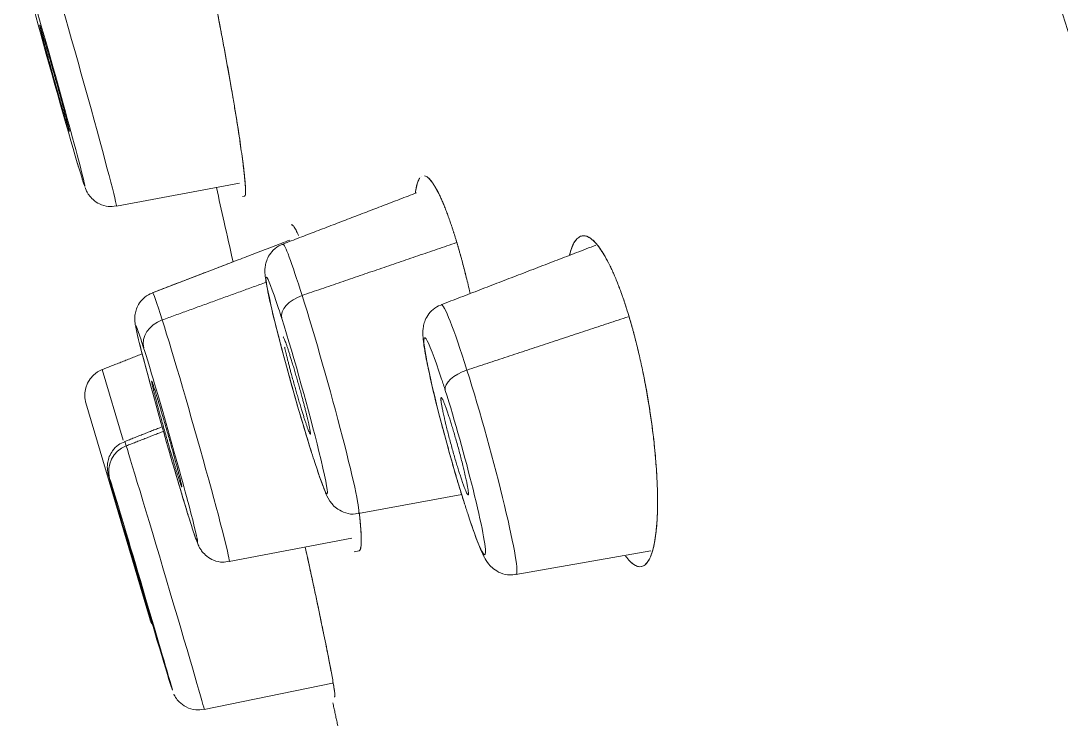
# Model space of a CAD drawing. Extents: x 6453 to 7582, y 0 to 827.
# Drawn here: x 7157.2 to 7168.54, y 513.76 to 521.38 of the extents above; entities that cross this region are included whole.
import ezdxf

# ---------------------------------------------------------------- set-up
doc = ezdxf.new("R2010")
doc.units = 0
doc.header["$LTSCALE"] = 30
doc.header["$MEASUREMENT"] = 0
doc.linetypes.add('HIDDEN2', pattern=[4.7625, 3.175, -1.5875])
doc.layers.add('1', color=7, linetype='CONTINUOUS')
doc.layers.add('2', color=1, linetype='HIDDEN2')

msp = doc.modelspace()

# ---------------------------------------------------------------- linework, layer by layer
at = {"layer": '1', "color": 7, "linetype": 'Continuous', "lineweight": 18}
for p, q in [((7158.244, 519.355), (7159.586, 519.606)), ((7161.572, 519.683), (7161.572, 519.683)), ((7159.618, 519.46), (7159.64, 519.464)), ((7159.516, 518.749), (7158.637, 518.412)), ((7157.91, 517.21), (7158.603, 514.872)), ((7158.335, 516.791), (7158.334, 516.792)), ((7160.882, 516.005), (7162.007, 516.212)), ((7159.472, 515.481), (7160.81, 515.737)), ((7160.833, 515.589), (7160.888, 515.6)), ((7162.598, 515.34), (7164.069, 515.598)), ((7158.603, 514.872), (7158.606, 514.861)), ((7159.201, 513.87), (7160.6, 514.157)), ((7160.616, 514.007), (7160.622, 514.009))]:
    msp.add_line(p, q, dxfattribs=at)
at = {"layer": '1', "color": 7, "linetype": 'Continuous', "lineweight": 13}
msp.add_line((7158.088, 517.574), (7158.316, 516.805), dxfattribs=at)
at = {"layer": '1', "color": 7, "linetype": 'Continuous', "lineweight": 18}
for centre, start, end in [((7158.198, 517.295), 111.4456, 196.5), ((7158.894, 514.946), 196.5, 210.9658)]:
    msp.add_arc(centre, 0.3, start, end, dxfattribs=at)
at = {"layer": '1', "color": 7, "linetype": 'Continuous', "lineweight": 13}
for centre, major_axis, ratio, start_param, end_param in [((7157.832, 520.823), (-0.411, 1.468), 0.013355, 3.140444, 5.890702), ((7157.569, 520.749), (-0.331, 1.18), 0.013355, 2.884658, 3.716675), ((7160.47, 517.474), (0.412, -1.468), 0.041521, 2.225957, 3.147235), ((7160.208, 517.4), (0.331, -1.181), 0.041521, 2.348733, 5.36755), ((7159.055, 516.947), (-0.418, 1.466), 0.021245, 5.628981, 6.283506), ((7160.334, 518.212), (-0.286, -0.09), 0.608761, 4.752212, 6.230825), ((7160.47, 517.474), (0.412, -1.468), 0.041521, 6.279347, 8.509143), ((7160.208, 517.4), (0.331, -1.181), 0.041521, 2.225957, 2.348733), ((7162.191, 516.811), (-0.408, 1.471), 0.060411, 5.237044, 6.289824), ((7158.829, 517.893), (-0.286, -0.09), 0.793353, 4.765591, 6.248279), ((7159.055, 516.947), (-0.418, 1.466), 0.021245, 3.139762, 5.628981), ((7161.93, 516.738), (0.328, -1.183), 0.060411, 2.222092, 5.237044), ((7162.116, 517.428), (0.286, 0.09), 0.5, 1.597633, 3.07178), ((7162.191, 516.811), (-0.408, 1.471), 0.060411, 3.135762, 5.237044), ((7161.93, 516.738), (0.328, -1.183), 0.060411, 2.095452, 2.222092), ((7158.457, 516.473), (0.286, 0.09), 0.965926, 1.63966, 3.124139), ((7158.767, 515.331), (-0.434, 1.461), 0.004517, 6.021424, 6.283656), ((7158.767, 515.331), (-0.434, 1.461), 0.004517, 3.141158, 6.021424), ((7160.208, 517.4), (0.331, -1.181), 0.041521, 5.490325, 7.189589), ((7161.93, 516.738), (-0.328, 1.183), 0.060411, 2.222092, 4.288513), ((7158.791, 516.872), (-0.336, 1.178), 0.021245, 2.622938, 3.867065), ((7158.505, 515.253), (-0.349, 1.174), 0.004517, 3.01534, 3.593025)]:
    msp.add_ellipse(centre, major_axis=major_axis, ratio=ratio, start_param=start_param, end_param=end_param, dxfattribs=at)
at = {"layer": '1', "color": 7, "linetype": 'Continuous', "lineweight": 18}
for centre, major_axis, ratio, start_param, end_param in [((7157.569, 520.749), (-0.331, 1.18), 0.013355, 6.026251, 9.032294), ((7157.569, 520.749), (-0.331, 1.18), 0.013355, 3.716675, 5.890702), ((7158.157, 519.738), (0.286, 0.09), 0.92388, 3.106686, 3.180636), ((7157.569, 520.749), (-0.331, 1.18), 0.013355, 2.749109, 2.884658), ((7158.791, 516.872), (-0.336, 1.178), 0.021245, 5.764531, 8.770574), ((7160.208, 517.4), (0.331, -1.181), 0.041521, 0.906404, 2.225957), ((7158.791, 516.872), (-0.336, 1.178), 0.021245, 5.628981, 5.764531), ((7158.791, 516.872), (-0.336, 1.178), 0.021245, 3.867064, 5.628981), ((7161.93, 516.738), (-0.328, 1.183), 0.060411, 4.288512, 5.237044), ((7160.208, 517.4), (0.331, -1.181), 0.041521, 5.36755, 5.490325), ((7158.505, 515.253), (-0.349, 1.174), 0.004517, 6.156933, 9.163017), ((7158.505, 515.253), (-0.349, 1.174), 0.004517, 6.021424, 6.156933), ((7158.505, 515.253), (-0.349, 1.174), 0.004517, 3.593025, 6.021424), ((7161.93, 516.738), (-0.328, 1.183), 0.060411, 2.095452, 2.222092), ((7158.505, 515.253), (-0.171, 0.575), 0.004517, 6.021424, 9.163017), ((7158.791, 516.872), (-0.336, 1.178), 0.021245, 2.487388, 2.622938), ((7158.505, 515.253), (-0.171, 0.575), 0.004517, 2.879831, 6.021424), ((7159.128, 514.204), (0.286, 0.09), 0.965926, 3.12414, 3.161647), ((7158.505, 515.253), (-0.349, 1.174), 0.004517, 2.879831, 3.01534)]:
    msp.add_ellipse(centre, major_axis=major_axis, ratio=ratio, start_param=start_param, end_param=end_param, dxfattribs=at)
for points, weights, knots in [([(7176.416, 496.519), (7158.486, 553.388), (7158.486, 553.388), (7158.486, 553.388)], [1, 0.707106781187, 0.999979307548, 0.99995861802], [0, 0, 0, 0.999929, 1, 1, 1]), ([(7176.416, 496.519), (7158.486, 553.388), (7158.486, 553.388), (7158.486, 553.388)], [1, 0.707106781187, 0.999979307866, 0.999958618656], [0, 0, 0, 0.999929, 1, 1, 1]), ([(7157.716, 520.214), (7157.647, 520.433), (7157.5, 520.968), (7157.353, 521.502), (7157.422, 521.283)], [1, 0.70710678119, 1, 0.70710678119, 1], [0, 0, 0, 0.5, 0.5, 1, 1, 1]), ([(7157.422, 521.283), (7157.491, 521.064), (7157.638, 520.53), (7157.785, 519.995), (7157.716, 520.214)], [1, 0.707106781183, 1, 0.707106781183, 1], [0, 0, 0, 0.5, 0.5, 1, 1, 1]), ([(7160.077, 517.816), (7160.077, 517.816), (7160.15, 517.489), (7160.281, 517.073)], [0.999999534937, 0.999999767468, 0.707106781184, 1], [0, 0, 0, 0.000001, 1, 1, 1]), ([(7160.135, 517.728), (7160.266, 517.312), (7160.339, 516.984), (7160.412, 516.657), (7160.281, 517.073)], [1, 0.707106781189, 1, 0.707106781189, 1], [0, 0, 0, 0.5, 0.5, 1, 1, 1]), ([(7158.915, 516.412), (7158.805, 516.76), (7158.682, 517.22), (7158.559, 517.68), (7158.668, 517.332)], [1, 0.707106781193, 1, 0.707106781193, 1], [0, 0, 0, 0.5, 0.5, 1, 1, 1]), ([(7158.668, 517.332), (7158.778, 516.983), (7158.901, 516.523), (7159.024, 516.063), (7158.915, 516.412)], [1, 0.707106781188, 1, 0.707106781188, 1], [0, 0, 0, 0.5, 0.5, 1, 1, 1]), ([(7161.976, 516.465), (7161.833, 516.92), (7161.787, 517.193), (7161.741, 517.466), (7161.884, 517.012)], [1, 0.707106781194, 1, 0.707106781194, 1], [0, 0, 0, 0.5, 0.5, 1, 1, 1]), ([(7161.884, 517.012), (7162.027, 516.557), (7162.073, 516.284), (7162.119, 516.011), (7161.976, 516.465)], [1, 0.707106781185, 1, 0.707106781185, 1], [0, 0, 0, 0.5, 0.5, 1, 1, 1])]:
    msp.add_rational_spline(points, weights, degree=2, knots=knots, dxfattribs=at)
for points, degree, knots in [([(7159.375, 553.255), (7159.375, 553.254), (7159.438, 553.053), (7159.506, 552.837), (7159.647, 552.39), (7159.792, 551.93), (7160.013, 551.23), (7160.239, 550.512), (7160.543, 549.547), (7160.854, 548.563), (7161.243, 547.33), (7161.638, 546.077), (7162.11, 544.58), (7162.587, 543.066), (7163.138, 541.318), (7163.693, 539.558), (7164.317, 537.578), (7164.942, 535.596), (7165.63, 533.414), (7166.316, 531.24), (7167.057, 528.89), (7167.791, 526.56), (7168.573, 524.081), (7169.344, 521.635), (7170.154, 519.068), (7170.948, 516.548), (7171.772, 513.934), (7172.578, 511.38), (7173.404, 508.759), (7174.208, 506.21), (7175.025, 503.619), (7175.816, 501.107), (7176.614, 498.578), (7177.402, 496.078), (7178.19, 493.579), (7179.007, 490.987), (7179.817, 488.418), (7180.652, 485.772), (7181.471, 483.175), (7182.311, 480.51), (7183.127, 477.921), (7183.961, 475.277), (7184.762, 472.737), (7185.575, 470.156), (7186.347, 467.709), (7187.127, 465.235), (7187.856, 462.924), (7188.589, 460.598), (7189.262, 458.462), (7189.936, 456.325), (7190.543, 454.4), (7191.147, 452.484), (7191.679, 450.799), (7192.205, 449.131), (7192.653, 447.707), (7193.096, 446.305), (7193.459, 445.154), (7193.666, 444.497), (7193.846, 443.926)], 2, [0, 0, 0, 0.033713, 0.033713, 0.068746, 0.068746, 0.10378, 0.10378, 0.138813, 0.138813, 0.173846, 0.173846, 0.208879, 0.208879, 0.243913, 0.243913, 0.278946, 0.278946, 0.313979, 0.313979, 0.349012, 0.349012, 0.384046, 0.384046, 0.419079, 0.419079, 0.454112, 0.454112, 0.489145, 0.489145, 0.524179, 0.524179, 0.559212, 0.559212, 0.594245, 0.594245, 0.629278, 0.629278, 0.664312, 0.664312, 0.699345, 0.699345, 0.734378, 0.734378, 0.769411, 0.769411, 0.804444, 0.804444, 0.839478, 0.839478, 0.874511, 0.874511, 0.909544, 0.909544, 0.944577, 0.944577, 0.979611, 0.979611, 1, 1, 1]), ([(7161.224, 547.388), (7161.328, 547.058), (7161.438, 546.71), (7161.862, 545.366), (7162.365, 543.769), (7162.874, 542.155), (7163.459, 540.301), (7164.046, 538.438), (7165.362, 534.265), (7166.083, 531.977), (7166.801, 529.702), (7167.573, 527.253), (7168.337, 524.83), (7169.147, 522.261), (7169.944, 519.732), (7170.778, 517.088), (7171.594, 514.498), (7172.438, 511.822), (7173.261, 509.213), (7174.102, 506.546), (7174.918, 503.958), (7175.744, 501.337), (7176.543, 498.802), (7177.345, 496.259)], 2, [0, 0, 0, 0.023307, 0.023307, 0.112098, 0.112098, 0.200888, 0.200888, 0.289678, 0.378468, 0.378468, 0.467259, 0.467259, 0.556049, 0.556049, 0.644839, 0.644839, 0.733629, 0.733629, 0.82242, 0.82242, 0.91121, 0.91121, 1, 1, 1]), ([(7159.016, 522.905), (7159.017, 522.902), (7159.019, 522.897), (7159.021, 522.888), (7159.024, 522.88), (7159.026, 522.871), (7159.029, 522.862), (7159.032, 522.853), (7159.034, 522.844), (7159.037, 522.834), (7159.04, 522.824), (7159.043, 522.814), (7159.046, 522.804), (7159.049, 522.793), (7159.052, 522.783), (7159.055, 522.772), (7159.058, 522.761), (7159.061, 522.749), (7159.067, 522.725), (7159.077, 522.686), (7159.091, 522.631), (7159.106, 522.572), (7159.126, 522.489), (7159.152, 522.378), (7159.185, 522.233), (7159.218, 522.079), (7159.252, 521.917), (7159.287, 521.75), (7159.322, 521.577), (7159.356, 521.401), (7159.39, 521.223), (7159.424, 521.045), (7159.456, 520.868), (7159.487, 520.694), (7159.515, 520.527), (7159.542, 520.368), (7159.566, 520.22), (7159.587, 520.082), (7159.605, 519.957), (7159.62, 519.845), (7159.632, 519.747), (7159.641, 519.663), (7159.647, 519.592), (7159.65, 519.536), (7159.65, 519.496), (7159.647, 519.47), (7159.642, 519.463), (7159.638, 519.464), (7159.637, 519.464)], 3, [0, 0, 0, 0, 0.004287, 0.00857, 0.01285, 0.017128, 0.021404, 0.025679, 0.029953, 0.034227, 0.038501, 0.042775, 0.047051, 0.051329, 0.055609, 0.059892, 0.064178, 0.068468, 0.072763, 0.090928, 0.109062, 0.127205, 0.145399, 0.181589, 0.217771, 0.253583, 0.289401, 0.325025, 0.36065, 0.396474, 0.432122, 0.468176, 0.504288, 0.540676, 0.576622, 0.612277, 0.647931, 0.682932, 0.717637, 0.751773, 0.785809, 0.819642, 0.853296, 0.887139, 0.920928, 0.95511, 0.989263, 1, 1, 1, 1]), ([(7159.016, 522.905), (7159.017, 522.902), (7159.019, 522.897), (7159.021, 522.888), (7159.024, 522.88), (7159.026, 522.871), (7159.029, 522.862), (7159.032, 522.853), (7159.034, 522.844), (7159.037, 522.834), (7159.04, 522.824), (7159.043, 522.814), (7159.046, 522.804), (7159.049, 522.793), (7159.052, 522.783), (7159.055, 522.772), (7159.058, 522.761), (7159.061, 522.749), (7159.067, 522.725), (7159.077, 522.686), (7159.091, 522.631), (7159.106, 522.572), (7159.126, 522.489), (7159.152, 522.378), (7159.185, 522.233), (7159.218, 522.079), (7159.252, 521.917), (7159.287, 521.75), (7159.322, 521.577), (7159.356, 521.401), (7159.39, 521.223), (7159.424, 521.045), (7159.456, 520.868), (7159.487, 520.694), (7159.515, 520.527), (7159.542, 520.368), (7159.566, 520.22), (7159.587, 520.082), (7159.605, 519.957), (7159.62, 519.845), (7159.632, 519.747), (7159.641, 519.663), (7159.647, 519.592), (7159.65, 519.536), (7159.65, 519.496), (7159.647, 519.47), (7159.642, 519.463), (7159.638, 519.464), (7159.637, 519.464)], 3, [0, 0, 0, 0, 0.004287, 0.00857, 0.01285, 0.017128, 0.021404, 0.025679, 0.029953, 0.034227, 0.038501, 0.042775, 0.047051, 0.051329, 0.055609, 0.059892, 0.064178, 0.068468, 0.072763, 0.090928, 0.109062, 0.127205, 0.145399, 0.181589, 0.217771, 0.253583, 0.289401, 0.325025, 0.36065, 0.396474, 0.432122, 0.468176, 0.504288, 0.540676, 0.576622, 0.612277, 0.647931, 0.682932, 0.717637, 0.751773, 0.785809, 0.819642, 0.853296, 0.887139, 0.920928, 0.95511, 0.989263, 1, 1, 1, 1]), ([(7159.64, 519.464), (7159.643, 519.464), (7159.647, 519.47), (7159.65, 519.494), (7159.651, 519.535), (7159.648, 519.59), (7159.642, 519.657), (7159.633, 519.738), (7159.621, 519.838), (7159.606, 519.948), (7159.588, 520.075), (7159.566, 520.22), (7159.544, 520.352), (7159.527, 520.457), (7159.517, 520.517), (7159.507, 520.576), (7159.497, 520.637), (7159.484, 520.71), (7159.469, 520.792), (7159.45, 520.899), (7159.424, 521.042), (7159.394, 521.203), (7159.366, 521.35), (7159.342, 521.475), (7159.315, 521.614), (7159.285, 521.762), (7159.251, 521.924), (7159.217, 522.085), (7159.183, 522.241), (7159.151, 522.383), (7159.125, 522.492), (7159.106, 522.573), (7159.091, 522.632), (7159.077, 522.688), (7159.066, 522.731), (7159.057, 522.761), (7159.052, 522.782), (7159.046, 522.802), (7159.041, 522.822), (7159.036, 522.84), (7159.03, 522.857), (7159.026, 522.874), (7159.021, 522.89), (7159.018, 522.9), (7159.016, 522.905)], 3, [0, 0, 0, 0, 0.03216, 0.06603, 0.101172, 0.136731, 0.167586, 0.200456, 0.236863, 0.273964, 0.303435, 0.344479, 0.386876, 0.398393, 0.416621, 0.427417, 0.437697, 0.456962, 0.47438, 0.489826, 0.524454, 0.562835, 0.58855, 0.614183, 0.639734, 0.674325, 0.707231, 0.745041, 0.782383, 0.818177, 0.852911, 0.871465, 0.890032, 0.908613, 0.927207, 0.935396, 0.943559, 0.951698, 0.959811, 0.967899, 0.975962, 0.984, 0.992012, 1, 1, 1, 1]), ([(7159.64, 519.464), (7159.643, 519.464), (7159.647, 519.47), (7159.65, 519.494), (7159.651, 519.535), (7159.648, 519.59), (7159.642, 519.657), (7159.633, 519.738), (7159.621, 519.838), (7159.606, 519.948), (7159.588, 520.075), (7159.566, 520.22), (7159.544, 520.352), (7159.527, 520.457), (7159.517, 520.517), (7159.507, 520.576), (7159.497, 520.637), (7159.484, 520.71), (7159.469, 520.792), (7159.45, 520.899), (7159.424, 521.042), (7159.394, 521.203), (7159.366, 521.35), (7159.342, 521.475), (7159.315, 521.614), (7159.285, 521.762), (7159.251, 521.924), (7159.217, 522.085), (7159.183, 522.241), (7159.151, 522.383), (7159.125, 522.492), (7159.106, 522.573), (7159.091, 522.632), (7159.077, 522.688), (7159.066, 522.731), (7159.057, 522.761), (7159.052, 522.782), (7159.046, 522.802), (7159.041, 522.822), (7159.036, 522.84), (7159.03, 522.857), (7159.026, 522.874), (7159.021, 522.89), (7159.018, 522.9), (7159.016, 522.905)], 3, [0, 0, 0, 0, 0.03216, 0.06603, 0.101172, 0.136731, 0.167586, 0.200456, 0.236863, 0.273964, 0.303435, 0.344479, 0.386876, 0.398393, 0.416621, 0.427417, 0.437697, 0.456962, 0.47438, 0.489826, 0.524454, 0.562835, 0.58855, 0.614183, 0.639734, 0.674325, 0.707231, 0.745041, 0.782383, 0.818177, 0.852911, 0.871465, 0.890032, 0.908613, 0.927207, 0.935396, 0.943559, 0.951698, 0.959811, 0.967899, 0.975962, 0.984, 0.992012, 1, 1, 1, 1]), ([(7157.808, 519.856), (7157.815, 519.832), (7157.822, 519.809), (7157.828, 519.79), (7157.828, 519.788)], 3, [0, 0, 0, 0, 0.937509, 1, 1, 1, 1]), ([(7161.525, 519.61), (7161.525, 519.609), (7161.52, 519.596), (7161.513, 519.569), (7161.506, 519.531), (7161.503, 519.508), (7161.502, 519.501)], 3, [0, 0, 0, 0, 0.019716, 0.449215, 0.859944, 1, 1, 1, 1]), ([(7161.531, 519.626), (7161.523, 519.607), (7161.513, 519.569), (7161.505, 519.521), (7161.503, 519.502)], 3, [0, 0, 0, 0, 0.635475, 1, 1, 1, 1]), ([(7161.506, 519.528), (7161.507, 519.534), (7161.512, 519.565), (7161.524, 519.611), (7161.538, 519.645), (7161.547, 519.659), (7161.549, 519.662)], 3, [0, 0, 0, 0, 0.097573, 0.495333, 0.890208, 1, 1, 1, 1]), ([(7161.506, 519.528), (7161.507, 519.534), (7161.512, 519.565), (7161.524, 519.611), (7161.538, 519.645), (7161.547, 519.659), (7161.549, 519.662)], 3, [0, 0, 0, 0, 0.097573, 0.495333, 0.890208, 1, 1, 1, 1]), ([(7161.601, 519.687), (7161.608, 519.685), (7161.625, 519.679), (7161.654, 519.655), (7161.689, 519.611), (7161.726, 519.552), (7161.758, 519.49), (7161.785, 519.433), (7161.805, 519.387), (7161.825, 519.337), (7161.842, 519.293), (7161.855, 519.257), (7161.865, 519.229), (7161.876, 519.2), (7161.886, 519.171), (7161.896, 519.141), (7161.906, 519.11), (7161.916, 519.079), (7161.923, 519.057), (7161.927, 519.046)], 3, [0, 0, 0, 0, 0.083716, 0.200923, 0.317889, 0.43337, 0.548937, 0.605847, 0.662639, 0.719433, 0.776348, 0.80438, 0.832363, 0.86031, 0.888235, 0.916153, 0.944077, 0.972021, 1, 1, 1, 1]), ([(7161.601, 519.687), (7161.608, 519.685), (7161.625, 519.679), (7161.654, 519.655), (7161.689, 519.611), (7161.726, 519.552), (7161.758, 519.49), (7161.785, 519.433), (7161.805, 519.387), (7161.825, 519.337), (7161.842, 519.293), (7161.855, 519.257), (7161.865, 519.229), (7161.876, 519.2), (7161.886, 519.171), (7161.896, 519.141), (7161.906, 519.11), (7161.916, 519.079), (7161.923, 519.057), (7161.927, 519.046)], 3, [0, 0, 0, 0, 0.083716, 0.200923, 0.317889, 0.43337, 0.548937, 0.605847, 0.662639, 0.719433, 0.776348, 0.80438, 0.832363, 0.86031, 0.888235, 0.916153, 0.944077, 0.972021, 1, 1, 1, 1]), ([(7161.927, 519.046), (7161.925, 519.052), (7161.922, 519.062), (7161.916, 519.078), (7161.911, 519.094), (7161.906, 519.109), (7161.901, 519.125), (7161.896, 519.14), (7161.891, 519.155), (7161.886, 519.17), (7161.881, 519.185), (7161.876, 519.199), (7161.871, 519.214), (7161.866, 519.228), (7161.86, 519.242), (7161.855, 519.256), (7161.85, 519.27), (7161.84, 519.297), (7161.825, 519.337), (7161.805, 519.386), (7161.785, 519.433), (7161.759, 519.488), (7161.727, 519.55), (7161.691, 519.609), (7161.655, 519.654), (7161.625, 519.679), (7161.608, 519.685), (7161.601, 519.687)], 3, [0, 0, 0, 0, 0.013801, 0.027625, 0.04147, 0.055337, 0.069227, 0.083138, 0.097072, 0.111028, 0.125006, 0.139006, 0.153028, 0.167072, 0.181139, 0.195227, 0.209338, 0.223471, 0.280402, 0.337313, 0.394207, 0.451083, 0.561695, 0.67598, 0.795182, 0.916324, 1, 1, 1, 1]), ([(7161.927, 519.046), (7161.925, 519.052), (7161.922, 519.062), (7161.916, 519.078), (7161.911, 519.094), (7161.906, 519.109), (7161.901, 519.125), (7161.896, 519.14), (7161.891, 519.155), (7161.886, 519.17), (7161.881, 519.185), (7161.876, 519.199), (7161.871, 519.214), (7161.866, 519.228), (7161.86, 519.242), (7161.855, 519.256), (7161.85, 519.27), (7161.84, 519.297), (7161.825, 519.337), (7161.805, 519.386), (7161.785, 519.433), (7161.759, 519.488), (7161.727, 519.55), (7161.691, 519.609), (7161.655, 519.654), (7161.633, 519.672), (7161.622, 519.678), (7161.622, 519.678)], 3, [0, 0, 0, 0, 0.015061, 0.030145, 0.045254, 0.060387, 0.075544, 0.090725, 0.10593, 0.12116, 0.136413, 0.151691, 0.166992, 0.182318, 0.197669, 0.213043, 0.228442, 0.243864, 0.30599, 0.368095, 0.43018, 0.492247, 0.612953, 0.737667, 0.867748, 0.999944, 1, 1, 1, 1]), ([(7157.902, 519.557), (7157.903, 519.553), (7157.908, 519.539), (7157.922, 519.509), (7157.945, 519.471), (7157.989, 519.421), (7158.061, 519.373), (7158.15, 519.347), (7158.211, 519.351), (7158.24, 519.358)], 3, [0, 0, 0, 0, 0.177324, 0.256605, 0.340341, 0.478715, 0.644342, 0.834716, 1, 1, 1, 1]), ([(7159.333, 519.559), (7159.361, 519.433), (7159.421, 519.163), (7159.482, 518.893), (7159.515, 518.749)], 3, [0, 0, 0, 0, 0.466023, 1, 1, 1, 1]), ([(7159.333, 519.559), (7159.361, 519.433), (7159.421, 519.163), (7159.482, 518.893), (7159.515, 518.749)], 3, [0, 0, 0, 0, 0.466023, 1, 1, 1, 1]), ([(7160.227, 519.037), (7160.224, 519.042), (7160.218, 519.058), (7160.208, 519.081), (7160.19, 519.116), (7160.168, 519.148), (7160.154, 519.154), (7160.148, 519.152), (7160.148, 519.152)], 3, [0, 0, 0, 0, 0.065615, 0.193111, 0.320625, 0.650833, 0.995253, 1, 1, 1, 1]), ([(7160.227, 519.037), (7160.224, 519.042), (7160.218, 519.058), (7160.208, 519.081), (7160.19, 519.116), (7160.168, 519.148), (7160.154, 519.154), (7160.148, 519.152), (7160.148, 519.152)], 3, [0, 0, 0, 0, 0.065615, 0.193111, 0.320625, 0.650833, 0.995253, 1, 1, 1, 1]), ([(7160.196, 519.103), (7160.196, 519.103), (7160.2, 519.096), (7160.207, 519.081), (7160.218, 519.058), (7160.224, 519.043), (7160.227, 519.037)], 3, [0, 0, 0, 0, 0.000695, 0.392739, 0.784394, 1, 1, 1, 1]), ([(7160.196, 519.103), (7160.196, 519.103), (7160.2, 519.096), (7160.207, 519.081), (7160.218, 519.058), (7160.224, 519.043), (7160.227, 519.037)], 3, [0, 0, 0, 0, 0.000695, 0.392739, 0.784394, 1, 1, 1, 1]), ([(7161.927, 519.046), (7161.928, 519.041), (7161.932, 519.03), (7161.937, 519.013), (7161.942, 518.996), (7161.948, 518.979), (7161.953, 518.961), (7161.958, 518.944), (7161.963, 518.926), (7161.968, 518.908), (7161.974, 518.89), (7161.979, 518.872), (7161.984, 518.853), (7161.989, 518.835), (7161.995, 518.816), (7162, 518.797), (7162.005, 518.778), (7162.015, 518.74), (7162.031, 518.681), (7162.052, 518.6), (7162.072, 518.518), (7162.087, 518.452), (7162.096, 518.414), (7162.099, 518.404)], 3, [0, 0, 0, 0, 0.029561, 0.059113, 0.08866, 0.118204, 0.147752, 0.177305, 0.206869, 0.236447, 0.266043, 0.295662, 0.325306, 0.354981, 0.384689, 0.414435, 0.444222, 0.474055, 0.595043, 0.715728, 0.836378, 0.95726, 1, 1, 1, 1]), ([(7161.927, 519.046), (7161.928, 519.041), (7161.932, 519.03), (7161.937, 519.013), (7161.942, 518.996), (7161.948, 518.979), (7161.953, 518.961), (7161.958, 518.944), (7161.963, 518.926), (7161.968, 518.908), (7161.974, 518.89), (7161.979, 518.872), (7161.984, 518.853), (7161.989, 518.835), (7161.995, 518.816), (7162, 518.797), (7162.005, 518.778), (7162.015, 518.74), (7162.031, 518.681), (7162.052, 518.6), (7162.072, 518.518), (7162.087, 518.452), (7162.096, 518.414), (7162.099, 518.404)], 3, [0, 0, 0, 0, 0.029561, 0.059113, 0.08866, 0.118204, 0.147752, 0.177305, 0.206869, 0.236447, 0.266043, 0.295662, 0.325306, 0.354981, 0.384689, 0.414435, 0.444222, 0.474055, 0.595043, 0.715728, 0.836378, 0.95726, 1, 1, 1, 1]), ([(7162.099, 518.404), (7162.096, 518.414), (7162.087, 518.452), (7162.072, 518.518), (7162.051, 518.601), (7162.031, 518.682), (7162.014, 518.746), (7162.001, 518.794), (7161.991, 518.828), (7161.982, 518.861), (7161.973, 518.893), (7161.964, 518.925), (7161.954, 518.956), (7161.945, 518.987), (7161.936, 519.017), (7161.93, 519.037), (7161.927, 519.046)], 3, [0, 0, 0, 0, 0.042824, 0.164054, 0.285192, 0.40624, 0.5272, 0.580456, 0.633531, 0.686425, 0.739138, 0.791671, 0.844023, 0.896195, 0.948188, 1, 1, 1, 1]), ([(7162.099, 518.404), (7162.096, 518.414), (7162.087, 518.452), (7162.072, 518.518), (7162.051, 518.601), (7162.031, 518.682), (7162.014, 518.746), (7162.001, 518.794), (7161.991, 518.828), (7161.982, 518.861), (7161.973, 518.893), (7161.964, 518.925), (7161.954, 518.956), (7161.945, 518.987), (7161.936, 519.017), (7161.93, 519.037), (7161.927, 519.046)], 3, [0, 0, 0, 0, 0.042824, 0.164054, 0.285192, 0.40624, 0.5272, 0.580456, 0.633531, 0.686425, 0.739138, 0.791671, 0.844023, 0.896195, 0.948188, 1, 1, 1, 1]), ([(7163.808, 518.224), (7163.807, 518.23), (7163.803, 518.241), (7163.797, 518.259), (7163.792, 518.276), (7163.786, 518.293), (7163.78, 518.31), (7163.775, 518.327), (7163.769, 518.344), (7163.763, 518.361), (7163.757, 518.378), (7163.751, 518.394), (7163.745, 518.41), (7163.74, 518.427), (7163.734, 518.443), (7163.728, 518.458), (7163.722, 518.474), (7163.71, 518.506), (7163.691, 518.551), (7163.667, 518.609), (7163.643, 518.664), (7163.611, 518.731), (7163.57, 518.806), (7163.522, 518.884), (7163.474, 518.948), (7163.426, 518.995), (7163.381, 519.025), (7163.339, 519.036), (7163.306, 519.03), (7163.281, 519.016), (7163.26, 518.998), (7163.239, 518.971), (7163.219, 518.935), (7163.203, 518.896), (7163.192, 518.86), (7163.186, 518.838), (7163.183, 518.829)], 3, [0, 0, 0, 0, 0.007911, 0.015836, 0.023775, 0.031729, 0.039696, 0.047678, 0.055675, 0.063686, 0.071711, 0.07975, 0.087804, 0.095872, 0.103955, 0.112052, 0.120163, 0.128289, 0.161038, 0.193808, 0.226601, 0.259416, 0.32244, 0.387741, 0.456015, 0.525575, 0.592823, 0.663293, 0.727426, 0.765334, 0.804056, 0.853188, 0.900037, 0.94461, 0.97663, 1, 1, 1, 1]), ([(7163.298, 519.025), (7163.298, 519.025), (7163.311, 519.031), (7163.333, 519.035), (7163.366, 519.029), (7163.396, 519.016), (7163.431, 518.991), (7163.472, 518.95), (7163.52, 518.887), (7163.569, 518.809), (7163.61, 518.732), (7163.642, 518.664), (7163.667, 518.61), (7163.691, 518.552), (7163.711, 518.503), (7163.726, 518.464), (7163.736, 518.435), (7163.747, 518.407), (7163.757, 518.377), (7163.768, 518.348), (7163.778, 518.317), (7163.788, 518.287), (7163.798, 518.256), (7163.805, 518.234), (7163.808, 518.224)], 3, [0, 0, 0, 0, 0.000018, 0.095903, 0.158498, 0.22099, 0.283657, 0.375248, 0.466812, 0.556714, 0.64643, 0.690828, 0.735161, 0.779526, 0.824017, 0.843669, 0.863277, 0.88285, 0.902396, 0.921922, 0.941437, 0.96095, 0.980468, 1, 1, 1, 1]), ([(7163.808, 518.224), (7163.807, 518.23), (7163.803, 518.241), (7163.797, 518.259), (7163.792, 518.276), (7163.786, 518.293), (7163.78, 518.31), (7163.775, 518.327), (7163.769, 518.344), (7163.763, 518.361), (7163.757, 518.378), (7163.751, 518.394), (7163.745, 518.41), (7163.74, 518.427), (7163.734, 518.443), (7163.728, 518.458), (7163.722, 518.474), (7163.71, 518.506), (7163.691, 518.551), (7163.667, 518.609), (7163.643, 518.664), (7163.611, 518.731), (7163.57, 518.806), (7163.522, 518.884), (7163.474, 518.948), (7163.419, 519.002), (7163.372, 519.029), (7163.332, 519.034), (7163.313, 519.031), (7163.303, 519.027), (7163.303, 519.027)], 3, [0, 0, 0, 0, 0.010903, 0.021825, 0.032766, 0.043728, 0.054709, 0.065709, 0.07673, 0.08777, 0.09883, 0.10991, 0.121009, 0.132129, 0.143268, 0.154427, 0.165606, 0.176805, 0.221939, 0.267102, 0.312296, 0.357522, 0.44438, 0.534376, 0.628469, 0.724336, 0.860001, 0.929226, 0.994299, 1, 1, 1, 1]), ([(7163.321, 519.032), (7163.327, 519.033), (7163.341, 519.033), (7163.366, 519.029), (7163.396, 519.016), (7163.431, 518.991), (7163.472, 518.95), (7163.52, 518.887), (7163.569, 518.809), (7163.61, 518.732), (7163.642, 518.664), (7163.667, 518.61), (7163.691, 518.552), (7163.711, 518.503), (7163.726, 518.464), (7163.736, 518.435), (7163.747, 518.407), (7163.757, 518.377), (7163.768, 518.348), (7163.778, 518.317), (7163.788, 518.287), (7163.798, 518.256), (7163.805, 518.234), (7163.808, 518.224)], 3, [0, 0, 0, 0, 0.04397, 0.110161, 0.176242, 0.242509, 0.339362, 0.436184, 0.53125, 0.62612, 0.673069, 0.719948, 0.766861, 0.813909, 0.834689, 0.855424, 0.876121, 0.896789, 0.917437, 0.938074, 0.958707, 0.979346, 1, 1, 1, 1]), ([(7160.059, 518.939), (7160.052, 518.938), (7160.011, 518.928), (7159.954, 518.881), (7159.901, 518.813), (7159.874, 518.748), (7159.863, 518.693), (7159.861, 518.648), (7159.864, 518.596), (7159.876, 518.504), (7159.921, 518.292), (7159.988, 518.016), (7160.038, 517.833), (7160.045, 517.805)], 3, [0, 0, 0, 0, 0.013141, 0.07256, 0.121138, 0.163449, 0.200768, 0.236882, 0.286552, 0.401795, 0.668632, 0.951016, 1, 1, 1, 1]), ([(7163.225, 518.945), (7163.222, 518.939), (7163.216, 518.927), (7163.208, 518.906), (7163.197, 518.877), (7163.188, 518.848), (7163.182, 518.825), (7163.181, 518.82)], 3, [0, 0, 0, 0, 0.176479, 0.357345, 0.536991, 0.898316, 1, 1, 1, 1]), ([(7163.184, 518.829), (7163.189, 518.851), (7163.203, 518.898), (7163.229, 518.957), (7163.251, 518.987), (7163.262, 518.998)], 3, [0, 0, 0, 0, 0.282569, 0.640934, 1, 1, 1, 1]), ([(7163.184, 518.829), (7163.189, 518.851), (7163.203, 518.898), (7163.229, 518.957), (7163.251, 518.987), (7163.262, 518.998)], 3, [0, 0, 0, 0, 0.282569, 0.640934, 1, 1, 1, 1]), ([(7158.634, 518.408), (7158.604, 518.397), (7158.552, 518.369), (7158.495, 518.306), (7158.461, 518.24), (7158.446, 518.181), (7158.443, 518.137), (7158.444, 518.105), (7158.447, 518.077), (7158.456, 518.022), (7158.482, 517.907), (7158.544, 517.667), (7158.597, 517.47), (7158.618, 517.395)], 3, [0, 0, 0, 0, 0.055057, 0.107434, 0.151592, 0.18916, 0.219505, 0.245104, 0.276731, 0.338187, 0.571644, 0.844773, 1, 1, 1, 1]), ([(7161.778, 518.277), (7161.747, 518.265), (7161.693, 518.235), (7161.634, 518.167), (7161.601, 518.098), (7161.587, 518.036), (7161.582, 517.979), (7161.586, 517.888), (7161.61, 517.73), (7161.681, 517.4), (7161.763, 517.066), (7161.818, 516.867), (7161.831, 516.823)], 3, [0, 0, 0, 0, 0.047845, 0.093186, 0.133294, 0.170844, 0.212078, 0.279316, 0.476626, 0.700094, 0.934697, 1, 1, 1, 1]), ([(7163.808, 518.224), (7163.81, 518.218), (7163.814, 518.205), (7163.82, 518.187), (7163.826, 518.168), (7163.831, 518.149), (7163.837, 518.131), (7163.843, 518.111), (7163.848, 518.092), (7163.854, 518.073), (7163.859, 518.053), (7163.865, 518.034), (7163.87, 518.014), (7163.876, 517.994), (7163.881, 517.974), (7163.886, 517.954), (7163.892, 517.933), (7163.902, 517.892), (7163.918, 517.83), (7163.939, 517.744), (7163.958, 517.658), (7163.984, 517.54), (7164.013, 517.389), (7164.045, 517.206), (7164.073, 517.022), (7164.099, 516.82), (7164.121, 516.603), (7164.136, 516.38), (7164.142, 516.191), (7164.141, 516.034), (7164.135, 515.905), (7164.124, 515.789), (7164.109, 515.688), (7164.089, 515.602), (7164.065, 515.532), (7164.037, 515.479), (7164.01, 515.449), (7163.993, 515.438), (7163.987, 515.435)], 3, [0, 0, 0, 0, 0.005871, 0.01174, 0.017608, 0.023476, 0.029345, 0.035215, 0.041087, 0.046962, 0.052842, 0.058726, 0.064616, 0.070512, 0.076415, 0.082326, 0.088246, 0.094176, 0.118161, 0.142088, 0.166012, 0.189988, 0.239237, 0.288244, 0.337511, 0.387538, 0.454167, 0.519771, 0.58556, 0.634316, 0.68297, 0.732002, 0.780646, 0.829638, 0.87884, 0.927499, 0.975557, 1, 1, 1, 1]), ([(7163.808, 518.224), (7163.81, 518.218), (7163.814, 518.205), (7163.82, 518.187), (7163.826, 518.168), (7163.831, 518.149), (7163.837, 518.131), (7163.843, 518.111), (7163.848, 518.092), (7163.854, 518.073), (7163.859, 518.053), (7163.865, 518.034), (7163.87, 518.014), (7163.876, 517.994), (7163.881, 517.974), (7163.886, 517.954), (7163.892, 517.933), (7163.902, 517.892), (7163.918, 517.83), (7163.939, 517.744), (7163.958, 517.658), (7163.984, 517.54), (7164.013, 517.389), (7164.045, 517.206), (7164.073, 517.022), (7164.099, 516.82), (7164.121, 516.603), (7164.136, 516.38), (7164.142, 516.191), (7164.141, 516.034), (7164.135, 515.905), (7164.124, 515.789), (7164.109, 515.688), (7164.089, 515.602), (7164.065, 515.532), (7164.037, 515.479), (7164.01, 515.449), (7163.993, 515.438), (7163.987, 515.435)], 3, [0, 0, 0, 0, 0.005871, 0.01174, 0.017608, 0.023476, 0.029345, 0.035215, 0.041087, 0.046962, 0.052842, 0.058726, 0.064616, 0.070512, 0.076415, 0.082326, 0.088246, 0.094176, 0.118161, 0.142088, 0.166012, 0.189988, 0.239237, 0.288244, 0.337511, 0.387538, 0.454167, 0.519771, 0.58556, 0.634316, 0.68297, 0.732002, 0.780646, 0.829638, 0.87884, 0.927499, 0.975557, 1, 1, 1, 1]), ([(7163.964, 515.427), (7163.965, 515.427), (7163.979, 515.43), (7164.003, 515.442), (7164.035, 515.477), (7164.066, 515.532), (7164.088, 515.599), (7164.101, 515.656), (7164.108, 515.688), (7164.113, 515.715), (7164.118, 515.748), (7164.123, 515.787), (7164.129, 515.843), (7164.134, 515.906), (7164.139, 515.987), (7164.141, 516.076), (7164.141, 516.167), (7164.14, 516.257), (7164.137, 516.341), (7164.133, 516.427), (7164.125, 516.539), (7164.114, 516.676), (7164.095, 516.849), (7164.072, 517.03), (7164.043, 517.217), (7164.012, 517.398), (7163.983, 517.544), (7163.958, 517.659), (7163.938, 517.745), (7163.918, 517.831), (7163.901, 517.899), (7163.887, 517.951), (7163.878, 517.987), (7163.868, 518.022), (7163.858, 518.057), (7163.848, 518.091), (7163.838, 518.125), (7163.829, 518.159), (7163.819, 518.192), (7163.812, 518.213), (7163.808, 518.224)], 3, [0, 0, 0, 0, 0.004911, 0.053953, 0.094019, 0.14773, 0.205067, 0.226347, 0.242954, 0.254928, 0.266841, 0.290599, 0.307828, 0.337686, 0.366759, 0.398245, 0.432152, 0.457915, 0.483615, 0.509252, 0.534826, 0.580738, 0.624249, 0.674818, 0.724193, 0.770996, 0.815788, 0.839147, 0.862479, 0.885784, 0.909064, 0.919311, 0.929523, 0.939699, 0.949838, 0.959942, 0.97001, 0.980042, 0.990039, 1, 1, 1, 1]), ([(7163.964, 515.427), (7163.965, 515.427), (7163.979, 515.43), (7164.003, 515.442), (7164.035, 515.477), (7164.066, 515.532), (7164.088, 515.599), (7164.101, 515.656), (7164.108, 515.688), (7164.113, 515.715), (7164.118, 515.748), (7164.123, 515.787), (7164.129, 515.843), (7164.134, 515.906), (7164.139, 515.987), (7164.141, 516.076), (7164.141, 516.167), (7164.14, 516.257), (7164.137, 516.341), (7164.133, 516.427), (7164.125, 516.539), (7164.114, 516.676), (7164.095, 516.849), (7164.072, 517.03), (7164.043, 517.217), (7164.012, 517.398), (7163.983, 517.544), (7163.958, 517.659), (7163.938, 517.745), (7163.918, 517.831), (7163.901, 517.899), (7163.887, 517.951), (7163.878, 517.987), (7163.868, 518.022), (7163.858, 518.057), (7163.848, 518.091), (7163.838, 518.125), (7163.829, 518.159), (7163.819, 518.192), (7163.812, 518.213), (7163.808, 518.224)], 3, [0, 0, 0, 0, 0.004911, 0.053953, 0.094019, 0.14773, 0.205067, 0.226347, 0.242954, 0.254928, 0.266841, 0.290599, 0.307828, 0.337686, 0.366759, 0.398245, 0.432152, 0.457915, 0.483615, 0.509252, 0.534826, 0.580738, 0.624249, 0.674818, 0.724193, 0.770996, 0.815788, 0.839147, 0.862479, 0.885784, 0.909064, 0.919311, 0.929523, 0.939699, 0.949838, 0.959942, 0.97001, 0.980042, 0.990039, 1, 1, 1, 1]), ([(7160.045, 517.805), (7160.077, 517.683), (7160.149, 517.415), (7160.269, 517.001), (7160.341, 516.763), (7160.373, 516.661)], 3, [0, 0, 0, 0, 0.314146, 0.691663, 1, 1, 1, 1]), ([(7158.334, 516.786), (7158.308, 516.779), (7158.259, 516.755), (7158.202, 516.696), (7158.165, 516.63), (7158.147, 516.569), (7158.143, 516.519), (7158.145, 516.482), (7158.148, 516.462), (7158.15, 516.45), (7158.152, 516.44), (7158.157, 516.42), (7158.163, 516.399), (7158.179, 516.343), (7158.186, 516.318)], 3, [0, 0, 0, 0, 0.087351, 0.18953, 0.274366, 0.346037, 0.404752, 0.448052, 0.473369, 0.494503, 0.524533, 0.587255, 0.840151, 1, 1, 1, 1]), ([(7158.805, 516.73), (7158.847, 516.583), (7158.895, 516.419), (7158.932, 516.295), (7158.936, 516.284)], 3, [0, 0, 0, 0, 0.908987, 1, 1, 1, 1]), ([(7160.435, 516.472), (7160.461, 516.385), (7160.515, 516.252), (7160.542, 516.179), (7160.6, 516.099), (7160.658, 516.047), (7160.743, 516.007), (7160.825, 515.993), (7160.869, 516.006), (7160.88, 516.009)], 3, [0, 0, 0, 0, 0.403506, 0.643018, 0.712251, 0.785463, 0.87336, 0.970608, 1, 1, 1, 1]), ([(7160.889, 515.6), (7160.889, 515.6), (7160.895, 515.602), (7160.902, 515.612), (7160.909, 515.64), (7160.912, 515.682), (7160.912, 515.743), (7160.909, 515.817), (7160.901, 515.909), (7160.894, 515.978), (7160.889, 516.022), (7160.889, 516.022)], 3, [0, 0, 0, 0, 0.028748, 0.170688, 0.293851, 0.425056, 0.570381, 0.718475, 0.836117, 0.99995, 1, 1, 1, 1]), ([(7160.889, 515.6), (7160.889, 515.6), (7160.895, 515.602), (7160.902, 515.612), (7160.909, 515.64), (7160.912, 515.682), (7160.912, 515.743), (7160.909, 515.817), (7160.901, 515.909), (7160.894, 515.978), (7160.889, 516.022), (7160.889, 516.022)], 3, [0, 0, 0, 0, 0.028748, 0.170688, 0.293851, 0.425056, 0.570381, 0.718475, 0.836117, 0.99995, 1, 1, 1, 1]), ([(7160.896, 515.963), (7160.897, 515.947), (7160.902, 515.898), (7160.908, 515.824), (7160.912, 515.748), (7160.912, 515.687), (7160.909, 515.642), (7160.904, 515.622), (7160.902, 515.615), (7160.902, 515.615)], 3, [0, 0, 0, 0, 0.086454, 0.272442, 0.455337, 0.637748, 0.819018, 0.999381, 1, 1, 1, 1]), ([(7160.896, 515.963), (7160.897, 515.947), (7160.902, 515.898), (7160.908, 515.824), (7160.912, 515.748), (7160.912, 515.687), (7160.909, 515.642), (7160.904, 515.622), (7160.902, 515.615), (7160.902, 515.615)], 3, [0, 0, 0, 0, 0.086454, 0.272442, 0.455337, 0.637748, 0.819018, 0.999381, 1, 1, 1, 1]), ([(7162.106, 515.904), (7162.141, 515.797), (7162.194, 515.653), (7162.246, 515.539), (7162.285, 515.469), (7162.35, 515.401), (7162.429, 515.353), (7162.518, 515.33), (7162.574, 515.339), (7162.595, 515.345)], 3, [0, 0, 0, 0, 0.357714, 0.564585, 0.705675, 0.779626, 0.859152, 0.947886, 1, 1, 1, 1]), ([(7159.092, 515.781), (7159.101, 515.751), (7159.119, 515.703), (7159.134, 515.666), (7159.152, 515.628), (7159.18, 515.586), (7159.229, 515.535), (7159.305, 515.491), (7159.391, 515.47), (7159.447, 515.479), (7159.469, 515.485)], 3, [0, 0, 0, 0, 0.285769, 0.454163, 0.526424, 0.59503, 0.685031, 0.792451, 0.917281, 1, 1, 1, 1]), ([(7160.301, 515.639), (7160.303, 515.628), (7160.319, 515.558), (7160.347, 515.429), (7160.384, 515.256), (7160.42, 515.091), (7160.453, 514.934), (7160.484, 514.786), (7160.512, 514.65), (7160.537, 514.526), (7160.559, 514.414), (7160.578, 514.314), (7160.594, 514.228), (7160.607, 514.154), (7160.616, 514.095), (7160.623, 514.05), (7160.624, 514.031), (7160.625, 514.024)], 3, [0, 0, 0, 0, 0.013726, 0.088432, 0.162034, 0.234865, 0.307585, 0.378793, 0.4493, 0.518585, 0.587551, 0.656176, 0.724371, 0.793019, 0.861476, 0.930806, 1, 1, 1, 1]), ([(7160.301, 515.639), (7160.303, 515.628), (7160.319, 515.558), (7160.347, 515.429), (7160.384, 515.256), (7160.42, 515.091), (7160.453, 514.934), (7160.484, 514.786), (7160.512, 514.65), (7160.537, 514.526), (7160.559, 514.414), (7160.578, 514.314), (7160.594, 514.228), (7160.607, 514.154), (7160.616, 514.095), (7160.623, 514.05), (7160.624, 514.031), (7160.625, 514.024)], 3, [0, 0, 0, 0, 0.013726, 0.088432, 0.162034, 0.234865, 0.307585, 0.378793, 0.4493, 0.518585, 0.587551, 0.656176, 0.724371, 0.793019, 0.861476, 0.930806, 1, 1, 1, 1]), ([(7160.623, 514.009), (7160.623, 514.009), (7160.624, 514.01), (7160.625, 514.014), (7160.625, 514.025), (7160.623, 514.049), (7160.617, 514.092), (7160.607, 514.152), (7160.595, 514.224), (7160.579, 514.308), (7160.561, 514.403), (7160.538, 514.518), (7160.513, 514.641), (7160.485, 514.779), (7160.453, 514.935), (7160.418, 515.101), (7160.39, 515.23), (7160.372, 515.312), (7160.358, 515.38), (7160.341, 515.457), (7160.323, 515.537), (7160.31, 515.596), (7160.303, 515.628), (7160.301, 515.638)], 3, [0, 0, 0, 0, 0.017873, 0.050449, 0.083009, 0.143645, 0.205914, 0.270506, 0.335873, 0.392637, 0.453099, 0.519991, 0.588194, 0.643284, 0.718188, 0.797262, 0.851699, 0.874283, 0.895122, 0.932387, 0.963403, 0.987806, 1, 1, 1, 1]), ([(7160.623, 514.009), (7160.623, 514.009), (7160.624, 514.01), (7160.625, 514.014), (7160.625, 514.025), (7160.623, 514.049), (7160.617, 514.092), (7160.607, 514.152), (7160.595, 514.224), (7160.579, 514.308), (7160.561, 514.403), (7160.538, 514.518), (7160.513, 514.641), (7160.485, 514.779), (7160.453, 514.935), (7160.418, 515.101), (7160.39, 515.23), (7160.372, 515.312), (7160.358, 515.38), (7160.341, 515.457), (7160.323, 515.537), (7160.31, 515.596), (7160.303, 515.628), (7160.301, 515.638)], 3, [0, 0, 0, 0, 0.017873, 0.050449, 0.083009, 0.143645, 0.205914, 0.270506, 0.335873, 0.392637, 0.453099, 0.519991, 0.588194, 0.643284, 0.718188, 0.797262, 0.851699, 0.874283, 0.895122, 0.932387, 0.963403, 0.987806, 1, 1, 1, 1]), ([(7163.793, 515.542), (7163.798, 515.536), (7163.817, 515.51), (7163.85, 515.474), (7163.891, 515.443), (7163.916, 515.432), (7163.928, 515.429), (7163.928, 515.429)], 3, [0, 0, 0, 0, 0.092128, 0.412185, 0.697166, 0.999863, 1, 1, 1, 1]), ([(7163.793, 515.542), (7163.798, 515.536), (7163.817, 515.51), (7163.85, 515.474), (7163.891, 515.443), (7163.916, 515.432), (7163.928, 515.429), (7163.928, 515.429)], 3, [0, 0, 0, 0, 0.092128, 0.412185, 0.697166, 0.999863, 1, 1, 1, 1]), ([(7163.966, 515.427), (7163.955, 515.425), (7163.932, 515.425), (7163.894, 515.44), (7163.86, 515.466), (7163.841, 515.486), (7163.835, 515.491)], 3, [0, 0, 0, 0, 0.271123, 0.579086, 0.886575, 1, 1, 1, 1]), ([(7163.966, 515.427), (7163.955, 515.425), (7163.932, 515.425), (7163.894, 515.44), (7163.86, 515.466), (7163.841, 515.486), (7163.835, 515.491)], 3, [0, 0, 0, 0, 0.271123, 0.579086, 0.886575, 1, 1, 1, 1]), ([(7158.87, 514.036), (7158.87, 514.035), (7158.874, 514.025), (7158.892, 513.994), (7158.932, 513.944), (7159.005, 513.89), (7159.102, 513.86), (7159.167, 513.866), (7159.198, 513.873)], 3, [0, 0, 0, 0, 0.012379, 0.107456, 0.263989, 0.501007, 0.775141, 1, 1, 1, 1])]:
    msp.add_open_spline(points, degree=degree, knots=knots, dxfattribs=at)
for points, degree in [([(7161.514, 519.5), (7160.058, 518.942)], 1), ([(7160.132, 518.985), (7158.637, 518.412)], 1), ([(7163.469, 518.93), (7161.783, 518.281)], 1), ([(7158.088, 517.574), (7158.525, 517.746)], 1), ([(7158.742, 516.951), (7158.334, 516.79)], 1), ([(7161.831, 516.823), (7161.931, 516.446), (7162.035, 516.118)], 2), ([(7158.936, 516.284), (7159, 516.069), (7159.045, 515.924)], 2), ([(7160.602, 513.942), (7160.693, 513.521), (7160.787, 513.1)], 2), ([(7160.602, 513.942), (7160.693, 513.521), (7160.787, 513.1)], 2)]:
    msp.add_open_spline(points, degree=degree, dxfattribs=at)
at = {"layer": '1', "color": 7, "linetype": 'Continuous', "lineweight": 13}
for points in [[(7160.267, 518.382), (7161.95, 518.958)], [(7158.742, 518.115), (7159.875, 518.526)], [(7163.822, 518.149), (7162.063, 517.569)], [(7158.35, 516.743), (7158.756, 516.901)]]:
    msp.add_open_spline(points, degree=1, dxfattribs=at)
at = {"layer": '1', "color": 7, "linetype": 'Continuous', "lineweight": 18}
msp.add_rational_spline([(7160.135, 517.728), (7160.071, 517.931), (7160.06, 517.93)], [1, 0.831928009948, 0.856746752937], degree=2, dxfattribs=at)
at = {"layer": '2', "color": 7, "linetype": 'Continuous', "lineweight": 18}
msp.add_open_spline([(7196.452, 502.836), (7195.449, 506.015), (7193.384, 512.258), (7190.072, 521.208), (7186.496, 529.653), (7182.59, 537.463), (7178.975, 543.28), (7175.781, 547.353), (7173.199, 550.05), (7170.384, 552.299), (7167.262, 553.959), (7164.308, 554.666), (7161.702, 554.606), (7160.314, 554.333), (7159.629, 554.134)], degree=3, knots=[0, 0, 0, 0, 0.125487, 0.250974, 0.376461, 0.501948, 0.627435, 0.690178, 0.752921, 0.815665, 0.878408, 0.941152, 0.972524, 1, 1, 1, 1], dxfattribs=at)
msp.add_open_spline([(7196.452, 502.836), (7195.449, 506.015), (7193.384, 512.258), (7190.072, 521.208), (7186.496, 529.653), (7182.59, 537.463), (7178.975, 543.28), (7175.781, 547.353), (7173.199, 550.05), (7170.384, 552.299), (7167.262, 553.959), (7164.308, 554.666), (7161.702, 554.606), (7160.314, 554.333), (7159.629, 554.134)], degree=3, knots=[0, 0, 0, 0, 0.125487, 0.250974, 0.376461, 0.501948, 0.627435, 0.690178, 0.752921, 0.815665, 0.878408, 0.941152, 0.972524, 1, 1, 1, 1], dxfattribs=at)
msp.add_rational_spline([(7181.146, 484.871), (7166.963, 529.854), (7161.008, 548.738), (7160.812, 549.359), (7160.64, 549.906), (7159.426, 553.757), (7159.426, 553.756)], [1, 0.777791238467, 1, 0.999647191397, 1, 0.929321570329, 0.893869190396], degree=2, knots=[0, 0, 0, 0.75006, 0.75006, 0.774722, 0.774722, 1, 1, 1], dxfattribs=at)
msp.add_rational_spline([(7181.146, 484.871), (7166.963, 529.854), (7161.008, 548.738)], [1, 0.777791238467, 1], degree=2, dxfattribs=at)

doc.saveas('drawing.dxf')
